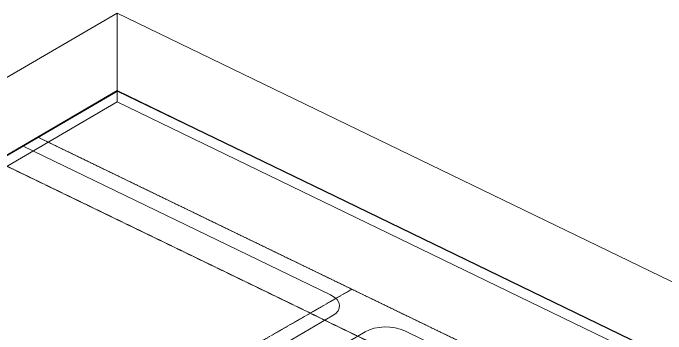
# Model space of a CAD drawing. Header units: inches. Extents: x 27328 to 121296, y -4075 to 4147.
# Drawn here: x 43475 to 47688, y 41 to 2109 of the extents above; entities that cross this region are included whole.
import ezdxf

# ---------------------------------------------------------------- set-up
doc = ezdxf.new("R2010")
doc.units = ezdxf.units.IN
doc.header["$MEASUREMENT"] = 0
doc.linetypes.add('Center 1_4_', pattern=[0.53125, 0.25, -0.09375, 0.09375, -0.09375])
doc.linetypes.add('IMPORT-CENTER2 _2_', pattern=[6.328125, 4.21875, -0.703125, 0.703125, -0.703125])
for name, color, linetype, lineweight in [('A-DETL', 90, 'Continuous', 9), ('C-TOPO', 7, 'Continuous', 9), ('EOP-EX', 125, 'Continuous', 9), ('EOP-PR', 4, 'Continuous', 9), ('G-ANNO-SYMB', 111, 'Continuous', 9), ('PROP', 3, 'Center 1_4_', 9)]:
    doc.layers.add(name, color=color, linetype=linetype, lineweight=lineweight)

msp = doc.modelspace()

# ---------------------------------------------------------------- linework, layer by layer
at = {"layer": 'A-DETL', "linetype": 'IMPORT-CENTER2 _2_'}
msp.add_line((43634, 1309.8), (49088.8, -1328.1), dxfattribs=at)
at = {"layer": 'C-TOPO', "lineweight": 25}
for p, q in [((39042.8, -1365), (44148.5, 1608.8)), ((44147.2, 1608.8), (45091.7, 1152)), ((45091.7, 1152), (45482.8, 962.9)), ((45482.8, 962.9), (47983.1, -246.3))]:
    msp.add_line(p, q, dxfattribs=at)
at = {"layer": 'C-TOPO'}
for p, q in [((43054.5, 972.3), (44147.8, 1609.1)), ((45091.9, 1152.5), (44147.8, 1609.1)), ((45091.9, 1152.5), (45482.9, 963.5)), ((47984.2, -246.2), (45482.9, 963.5))]:
    msp.add_line(p, q, dxfattribs=at)
at = {"layer": 'EOP-EX'}
for p, q in [((43537, 1253.4), (45523.5, 292.7)), ((46002.5, 61), (48230.3, -1016.4))]:
    msp.add_line(p, q, dxfattribs=at)
at = {"layer": 'EOP-PR'}
for p, q in [((43909.3, -789.4), (45535.4, 157.7)), ((45748.2, 54.8), (45536.1, -68.8))]:
    msp.add_line(p, q, dxfattribs=at)
for centre, start_param, end_param in [((45402.3, 222), 5.54421, 7.115006), ((45881.3, -9.6), 0.831821, 2.402617)]:
    msp.add_ellipse(centre, major_axis=(180, 0), ratio=0.53073, start_param=start_param, end_param=end_param, dxfattribs=at)
at = {"layer": 'G-ANNO-SYMB'}
for p, q in [((39042.1, -864.7), (44147.8, 2109.1)), ((44147.8, 1536.6), (44147.8, 2109.1)), ((49602.6, -528.9), (44147.8, 2109.1)), ((39042.1, -1437.2), (44147.8, 1536.6)), ((44147.8, 1536.6), (49602.6, -1101.3))]:
    msp.add_line(p, q, dxfattribs=at)
at = {"layer": 'PROP'}
for p, q in [((43367.8, 1154.8), (45393.6, 175.3)), ((45661.8, 329.2), (45392.9, 174.9)), ((43785.2, -747.8), (45392.9, 174.9)), ((45392.9, 174.9), (48822.1, -1483.5))]:
    msp.add_line(p, q, dxfattribs=at)

doc.saveas('drawing.dxf')
